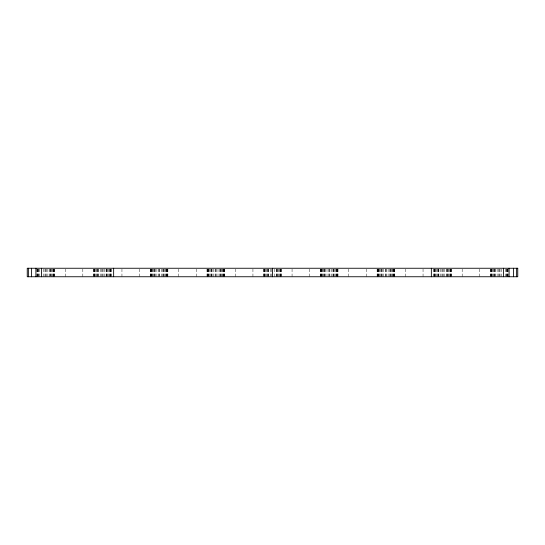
<?xml version="1.0" encoding="UTF-8"?>
<svg xmlns="http://www.w3.org/2000/svg" width="545" height="545" viewBox="0 0 545 545"><rect width="100%" height="100%" fill="white"/><g stroke="black" fill="none" stroke-linecap="round" stroke-linejoin="round"><path stroke-width="0.41" stroke-dasharray="2.73 2.04" d="M508.11 269.094L508.11 276.751M507.926 269.094L507.926 276.751M507.524 269.094L507.524 276.751M507.116 269.094L507.116 276.751M506.932 269.094L506.932 276.751M506.291 269.094L506.291 276.751M505.535 269.094L505.535 276.751M501.516 269.094L501.516 276.751M500.01 269.094L500.01 276.751M499.322 269.094L499.322 276.751M498.634 269.094L498.634 276.751M497.122 269.094L497.122 276.751M495.616 269.094L495.616 276.751M494.928 269.094L494.928 276.751M494.785 269.094L494.785 276.751M493.968 269.094L493.968 276.751M493.109 269.094L493.109 276.751M492.346 269.094L492.346 276.751M491.706 269.094L491.706 276.751M491.522 269.094L491.522 276.751M491.12 269.094L491.12 276.751M490.718 269.094L490.718 276.751M490.534 269.094L490.534 276.751M479.757 269.094L479.757 276.751M462.18 269.094L462.18 276.751M451.403 269.094L451.403 276.751M451.219 269.094L451.219 276.751M450.817 269.094L450.817 276.751M450.415 269.094L450.415 276.751M450.231 269.094L450.231 276.751M449.591 269.094L449.591 276.751M448.828 269.094L448.828 276.751M447.97 269.094L447.97 276.751M447.152 269.094L447.152 276.751M447.009 269.094L447.009 276.751M446.321 269.094L446.321 276.751M444.815 269.094L444.815 276.751M443.303 269.094L443.303 276.751M442.615 269.094L442.615 276.751M441.927 269.094L441.927 276.751M440.421 269.094L440.421 276.751M438.909 269.094L438.909 276.751M438.221 269.094L438.221 276.751M438.078 269.094L438.078 276.751M437.267 269.094L437.267 276.751M436.402 269.094L436.402 276.751M435.646 269.094L435.646 276.751M435.005 269.094L435.005 276.751M434.821 269.094L434.821 276.751M434.413 269.094L434.413 276.751M434.011 269.094L434.011 276.751M433.827 269.094L433.827 276.751M423.049 269.094L423.049 276.751M405.473 269.094L405.473 276.751M394.703 269.094L394.703 276.751M394.519 269.094L394.519 276.751M394.11 269.094L394.11 276.751M393.708 269.094L393.708 276.751M393.524 269.094L393.524 276.751M392.884 269.094L392.884 276.751M392.128 269.094L392.128 276.751M391.262 269.094L391.262 276.751M390.445 269.094L390.445 276.751M390.302 269.094L390.302 276.751M389.62 269.094L389.62 276.751M388.108 269.094L388.108 276.751M386.596 269.094L386.596 276.751M385.908 269.094L385.908 276.751M385.226 269.094L385.226 276.751M383.714 269.094L383.714 276.751M382.202 269.094L382.202 276.751M381.514 269.094L381.514 276.751M381.377 269.094L381.377 276.751M380.56 269.094L380.56 276.751M379.695 269.094L379.695 276.751M378.939 269.094L378.939 276.751M378.298 269.094L378.298 276.751M378.114 269.094L378.114 276.751M377.712 269.094L377.712 276.751M377.304 269.094L377.304 276.751M377.12 269.094L377.12 276.751M366.349 269.094L366.349 276.751M348.766 269.094L348.766 276.751M337.995 269.094L337.995 276.751M337.811 269.094L337.811 276.751M337.409 269.094L337.409 276.751M337.001 269.094L337.001 276.751M336.817 269.094L336.817 276.751M336.176 269.094L336.176 276.751M335.42 269.094L335.42 276.751M334.555 269.094L334.555 276.751M333.744 269.094L333.744 276.751M333.601 269.094L333.601 276.751M332.913 269.094L332.913 276.751M331.401 269.094L331.401 276.751M329.889 269.094L329.889 276.751M329.207 269.094L329.207 276.751M328.519 269.094L328.519 276.751M327.007 269.094L327.007 276.751M325.494 269.094L325.494 276.751M324.813 269.094L324.813 276.751M324.67 269.094L324.67 276.751M323.853 269.094L323.853 276.751M322.987 269.094L322.987 276.751M322.231 269.094L322.231 276.751M321.591 269.094L321.591 276.751M321.407 269.094L321.407 276.751M321.005 269.094L321.005 276.751M320.603 269.094L320.603 276.751M320.419 269.094L320.419 276.751M309.642 269.094L309.642 276.751M292.066 269.094L292.066 276.751M281.288 269.094L281.288 276.751M281.104 269.094L281.104 276.751M280.702 269.094L280.702 276.751M280.293 269.094L280.293 276.751M280.11 269.094L280.11 276.751M279.469 269.094L279.469 276.751M278.713 269.094L278.713 276.751M277.855 269.094L277.855 276.751M277.037 269.094L277.037 276.751M276.894 269.094L276.894 276.751M276.206 269.094L276.206 276.751M274.7 269.094L274.7 276.751M271.812 269.094L271.812 276.751M270.3 269.094L270.3 276.751M268.794 269.094L268.794 276.751M268.106 269.094L268.106 276.751M267.963 269.094L267.963 276.751M267.145 269.094L267.145 276.751M266.287 269.094L266.287 276.751M265.531 269.094L265.531 276.751M264.89 269.094L264.89 276.751M264.707 269.094L264.707 276.751M264.298 269.094L264.298 276.751M263.896 269.094L263.896 276.751M263.712 269.094L263.712 276.751M252.934 269.094L252.934 276.751M235.358 269.094L235.358 276.751M224.581 269.094L224.581 276.751M224.397 269.094L224.397 276.751M223.995 269.094L223.995 276.751M223.593 269.094L223.593 276.751M223.409 269.094L223.409 276.751M222.769 269.094L222.769 276.751M222.013 269.094L222.013 276.751M221.147 269.094L221.147 276.751M220.33 269.094L220.33 276.751M220.187 269.094L220.187 276.751M219.506 269.094L219.506 276.751M217.993 269.094L217.993 276.751M216.481 269.094L216.481 276.751M215.793 269.094L215.793 276.751M215.112 269.094L215.112 276.751M213.599 269.094L213.599 276.751M212.087 269.094L212.087 276.751M211.399 269.094L211.399 276.751M211.256 269.094L211.256 276.751M210.445 269.094L210.445 276.751M209.58 269.094L209.58 276.751M208.824 269.094L208.824 276.751M208.183 269.094L208.183 276.751M207.999 269.094L207.999 276.751M207.591 269.094L207.591 276.751M207.189 269.094L207.189 276.751M207.005 269.094L207.005 276.751M196.234 269.094L196.234 276.751M178.651 269.094L178.651 276.751M167.88 269.094L167.88 276.751M167.697 269.094L167.697 276.751M167.288 269.094L167.288 276.751M166.886 269.094L166.886 276.751M166.702 269.094L166.702 276.751M166.061 269.094L166.061 276.751M165.305 269.094L165.305 276.751M164.44 269.094L164.44 276.751M163.623 269.094L163.623 276.751M163.486 269.094L163.486 276.751M162.798 269.094L162.798 276.751M161.286 269.094L161.286 276.751M159.774 269.094L159.774 276.751M159.092 269.094L159.092 276.751M158.404 269.094L158.404 276.751M156.892 269.094L156.892 276.751M155.38 269.094L155.38 276.751M154.698 269.094L154.698 276.751M154.555 269.094L154.555 276.751M153.738 269.094L153.738 276.751M152.873 269.094L152.873 276.751M152.116 269.094L152.116 276.751M151.476 269.094L151.476 276.751M151.292 269.094L151.292 276.751M150.89 269.094L150.89 276.751M150.481 269.094L150.481 276.751M150.297 269.094L150.297 276.751M139.527 269.094L139.527 276.751M121.951 269.094L121.951 276.751M111.173 269.094L111.173 276.751M110.989 269.094L110.989 276.751M110.587 269.094L110.587 276.751M110.179 269.094L110.179 276.751M109.995 269.094L109.995 276.751M109.354 269.094L109.354 276.751M108.598 269.094L108.598 276.751M107.733 269.094L107.733 276.751M106.922 269.094L106.922 276.751M106.779 269.094L106.779 276.751M106.091 269.094L106.091 276.751M104.579 269.094L104.579 276.751M103.073 269.094L103.073 276.751M102.385 269.094L102.385 276.751M101.697 269.094L101.697 276.751M100.185 269.094L100.185 276.751M98.679 269.094L98.679 276.751M97.991 269.094L97.991 276.751M97.848 269.094L97.848 276.751M97.03 269.094L97.03 276.751M96.172 269.094L96.172 276.751M95.409 269.094L95.409 276.751M94.769 269.094L94.769 276.751M94.585 269.094L94.585 276.751M94.183 269.094L94.183 276.751M93.781 269.094L93.781 276.751M93.597 269.094L93.597 276.751M82.82 269.094L82.82 276.751M65.243 269.094L65.243 276.751M54.466 269.094L54.466 276.751M54.282 269.094L54.282 276.751M53.88 269.094L53.88 276.751M53.478 269.094L53.478 276.751M53.294 269.094L53.294 276.751M52.654 269.094L52.654 276.751M51.891 269.094L51.891 276.751M51.032 269.094L51.032 276.751M50.215 269.094L50.215 275.906M50.072 269.094L50.072 276.751M49.384 269.094L49.384 276.751M47.878 269.094L47.878 276.751M46.366 269.094L46.366 276.751M45.678 269.094L45.678 276.751M44.99 269.094L44.99 276.751M43.484 269.094L43.484 276.751M39.465 269.094L39.465 276.751M38.709 269.094L38.709 276.751M38.068 269.094L38.068 276.751M37.884 269.094L37.884 276.751M37.476 269.094L37.476 276.751M37.074 269.094L37.074 276.751M36.89 269.094L36.89 276.751"/><path stroke-width="0.82" d="M516.633 268.249L516.633 276.751M513.594 268.249L513.594 276.751M509.091 268.249L509.091 276.751M503.573 268.249L503.573 276.751M431.361 268.249L431.361 276.751M272.5 268.249L272.5 276.751M113.639 268.249L113.639 276.751M41.427 268.249L41.427 276.751M35.909 268.249L35.909 276.751M31.406 268.249L31.406 276.751M28.367 268.249L28.367 276.751M517.75 268.249L27.25 268.249L27.25 276.751L517.75 276.751L517.75 268.249"/></g></svg>
